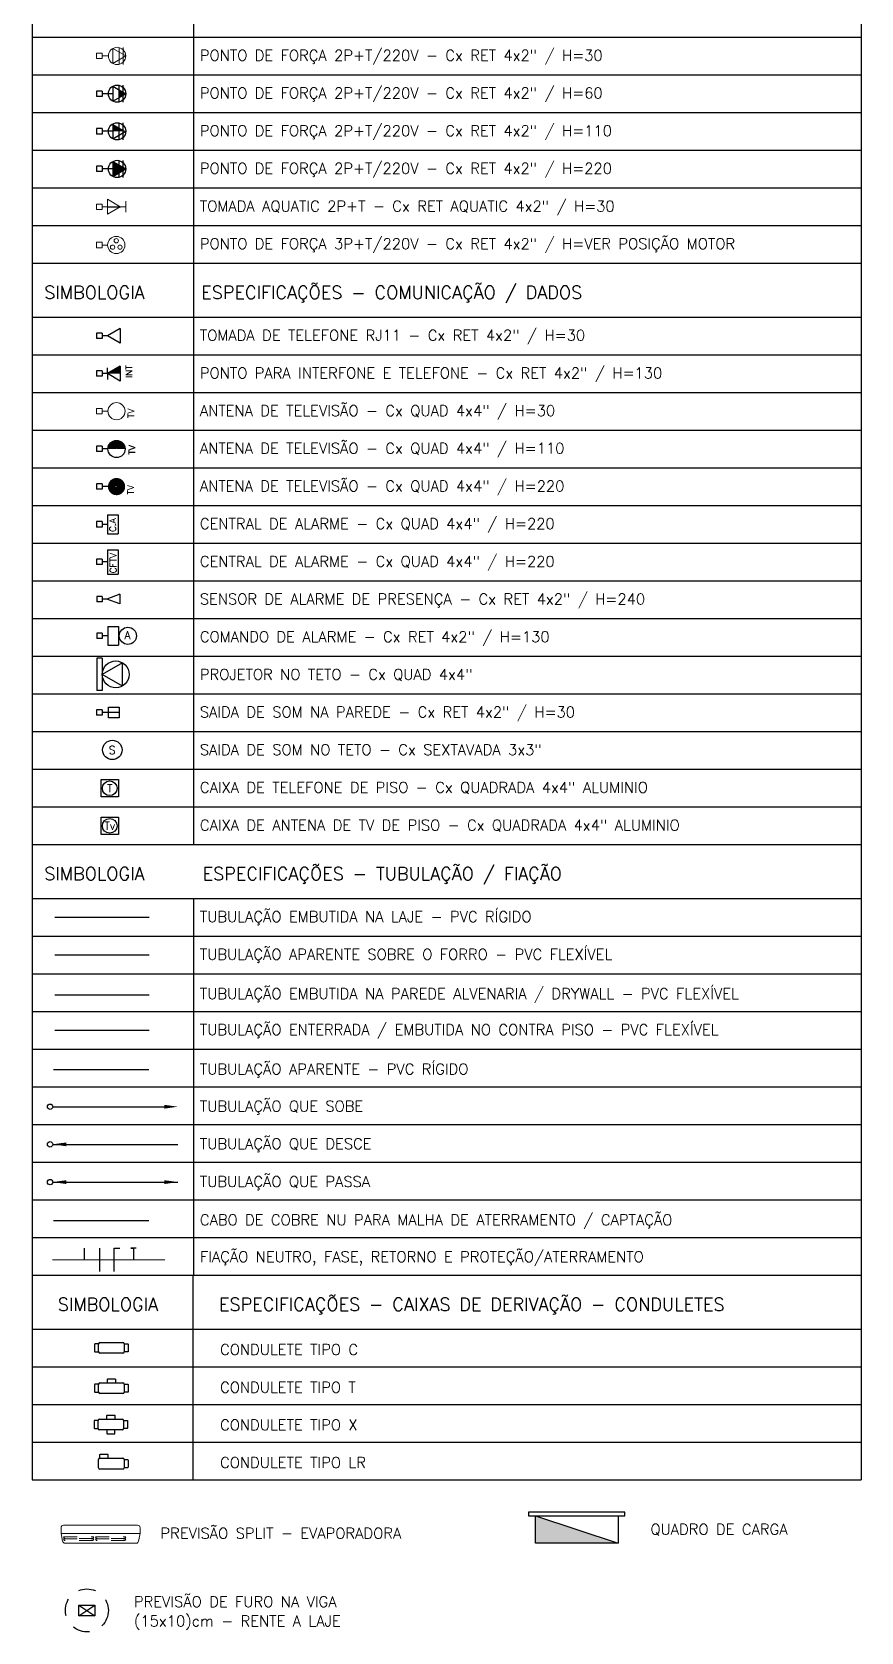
# Model space of a CAD drawing. Header units: inches. Extents: x 179605 to 179710, y 9196007 to 9196046.
# Drawn here: x 179703.95 to 179709.96, y 9196021.71 to 9196033.32 of the extents above; entities that cross this region are included whole.
import ezdxf
from ezdxf.enums import TextEntityAlignment as Align

# ---------------------------------------------------------------- set-up
doc = ezdxf.new("R2010")
doc.units = ezdxf.units.IN
doc.header["$MEASUREMENT"] = 0
for name, pattern in [('ACAD_ISO03W100', [30, 12, -18]), ('CONTINU', [0]), ('DASH2', [0.75, 0.5, -0.25]), ('DASHDOT', [25.4, 12.7, -6.35, 0, -6.35]), ('HIDDEN2', [0.1875, 0.125, -0.0625])]:
    doc.linetypes.add(name, pattern=pattern)
for name, color, linetype in [('CISM_51_ELET_ATERRAMENTO_PRINC_NÚ', 200, 'DASHDOT'), ('Electric', 10, 'Continuous'), ('fia', 1, 'Continuous'), ('FIAPA', 130, 'Continuous'), ('FUROVIGA', 220, 'Continuous'), ('PTF', 1, 'Continuous'), ('PTO', 1, 'Continuous'), ('split', 210, 'Continuous'), ('TEA', 110, 'Continuous'), ('TEP', 40, 'DASH2'), ('TET', 40, 'Continuous'), ('TEXTO', 250, 'Continuous')]:
    doc.layers.add(name, color=color, linetype=linetype)
for name, color, linetype, lineweight in [('Eletrodutos', 220, 'Continuous', 25), ('FNT', 30, 'Continuous', 25), ('HASTES', 250, 'Continuous', 25)]:
    doc.layers.add(name, color=color, linetype=linetype, lineweight=lineweight)
doc.styles.add('romans', font='romans.shx', dxfattribs={"width": 1.4})

# ---------------------------------------------------------------- blocks, each defined once
blk = doc.blocks.new('TD')
blk.add_line((0.05, 0), (2.375, 0))
blk.add_lwpolyline([(0.05, 0, 0, 0.07, 0), (0.3, 0, 0.07, 0.07, 0)], format="xyseb")
blk.add_circle((0, 0), 0.05)
blk = doc.blocks.new('TP')
blk.add_line((0.05, 0), (2.375, 0))
for points in [[(0.05, 0, 0, 0.07, 0), (0.3, 0, 0.07, 0.07, 0)], [(2.375, 0, 0, 0.07, 0), (2.125, 0, 0.07, 0.07, 0)]]:
    blk.add_lwpolyline(points, format="xyseb")
blk.add_circle((0, 0), 0.05)
blk = doc.blocks.new('ts')
blk.add_line((0.05, 0), (2.125, 0))
blk.add_lwpolyline([(2.375, 0, 0, 0.07, 0), (2.125, 0, 0.07, 0.07, 0)], format="xyseb")
blk.add_circle((0, 0), 0.05)
blk = doc.blocks.new('TAC')
for p, q in [((-0.1, 0.32), (0.1, 0.32)), ((-0.1, 0.12), (-0.1, 0.32)), ((0, 0.32), (0, 0)), ((0.1, 0.32), (0.1, 0.12)), ((0.1, 0.12), (-0.1, 0.12)), ((-0.05, 0), (-0.05, -0.1)), ((-0.05, 0), (0.05, 0)), ((0.05, 0), (0.05, -0.1)), ((-0.05, -0.1), (0.05, -0.1))]:
    blk.add_line(p, q)
blk = doc.blocks.new('IX')
for p, q in [((0, 0.05), (-0.1, 0.05)), ((-0.1, 0.05), (-0.1, -0.05)), ((0, 0.05), (0, -0.05)), ((0.1, 0), (0, 0)), ((0.1, 0.175), (0.3, 0.175)), ((0.1, 0.175), (0.1, -0.175)), ((0.3, 0.175), (0.3, -0.175)), ((0, -0.05), (-0.1, -0.05)), ((0.1, -0.175), (0.3, -0.175))]:
    blk.add_line(p, q)
blk = doc.blocks.new('CTEL')
for p, q in [((0.217, 0.375), (-0.217, 0.375)), ((-0.217, 0.375), (0, 0)), ((0.217, 0.375), (0, 0)), ((-0.3, 0), (-0.3, -0.1)), ((-0.3, 0), (0.3, 0)), ((0.3, 0), (0.3, -0.1)), ((-0.3, -0.1), (0.3, -0.1))]:
    blk.add_line(p, q)
blk.add_circle((0, 0.25), 0.25)
blk = doc.blocks.new('TPIS')
at = {"color": 4}
for p, q in [((-0.2, -0.2), (-0.2, 0.2)), ((-0.2, 0.2), (0.2, 0.2)), ((0.2, 0.2), (0.2, -0.2)), ((0.2, -0.2), (-0.2, -0.2))]:
    blk.add_line(p, q, dxfattribs=at)
at = {"color": 3}
blk.add_circle((0, 0), 0.171, dxfattribs=at)
at = {"color": 3, "style": 'romans'}
blk.add_attdef('1', text='', height=0.18, dxfattribs=at).set_placement((0, 0), align=Align.MIDDLE)
blk = doc.blocks.new('TEL130')
for p, q in [((-0.139, 0.34), (0.139, 0.34)), ((-0.139, 0.34), (0, 0.1)), ((0.139, 0.34), (0, 0.1)), ((-0.05, 0), (-0.05, -0.1)), ((-0.05, 0), (0.05, 0)), ((0, 0.1), (0, 0)), ((0.05, 0), (0.05, -0.1)), ((-0.05, -0.1), (0.05, -0.1))]:
    blk.add_line(p, q)
blk.add_solid([(0, 0.34), (0, 0.1), (-0.139, 0.34)])
blk = doc.blocks.new('TAN220')
for p, q in [((-0.05, 0), (0.05, 0)), ((-0.05, 0), (-0.05, -0.1)), ((0, 0.11), (0, 0)), ((0.05, 0), (0.05, -0.1)), ((-0.05, -0.1), (0.05, -0.1))]:
    blk.add_line(p, q)
at = {"const_width": 0.155}
blk.add_lwpolyline([(0, 0.1875, 1), (0, 0.3525, 1)], format="xyb", close=True, dxfattribs=at)
blk = doc.blocks.new('TAN100')
for p, q in [((0, 0.11), (0, 0)), ((-0.05, 0), (0.05, 0)), ((-0.05, 0), (-0.05, -0.1)), ((-0.05, -0.1), (0.05, -0.1)), ((0.05, 0), (0.05, -0.1))]:
    blk.add_line(p, q)
at = {"const_width": 0.155}
blk.add_lwpolyline([(0, 0.352, 1), (0, 0.187, 1)], format="xyb", dxfattribs=at)
blk.add_circle((0, 0.27), 0.16)
at = {"style": 'romans'}
blk.add_text('TV', height=0.12, rotation=180, dxfattribs=at).set_placement((0.101, 0.617))
blk = doc.blocks.new('TEL30')
for p, q in [((-0.139, 0.34), (0.139, 0.34)), ((-0.139, 0.34), (0, 0.1)), ((0.139, 0.34), (0, 0.1)), ((0, 0.1), (0, 0)), ((-0.05, 0), (-0.05, -0.1)), ((-0.05, 0), (0.05, 0)), ((-0.05, -0.1), (0.05, -0.1)), ((0.05, 0), (0.05, -0.1))]:
    blk.add_line(p, q)
blk = doc.blocks.new('ALAR')
for p, q in [((-0.175, 0.3), (0.175, 0.3)), ((-0.175, 0.1), (-0.175, 0.3)), ((0.175, 0.1), (0.175, 0.3)), ((-0.175, 0.1), (0.175, 0.1)), ((-0.05, 0), (0.05, 0)), ((-0.05, 0), (-0.05, -0.1)), ((0, 0.1), (0, 0)), ((0.05, 0), (0.05, -0.1)), ((-0.05, -0.1), (0.05, -0.1))]:
    blk.add_line(p, q)
blk.add_circle((0, 0.475), 0.16)
blk = doc.blocks.new('PIS')
for p, q in [((-0.1, 0.05), (-0.1, -0.05)), ((0, 0.05), (-0.1, 0.05)), ((0, 0.05), (0, -0.05)), ((0.086, 0), (0, 0)), ((0.326, 0.089), (0.086, 0)), ((0.326, -0.089), (0.086, 0)), ((0.326, 0.089), (0.326, -0.089)), ((0, -0.05), (-0.1, -0.05))]:
    blk.add_line(p, q)
blk = doc.blocks.new('IFI')
blk.add_circle((0, 0), 0.18)
blk = doc.blocks.new('A$C0CA82987')
for p, q in [((1.87, 0.62, 1947.01), (1.87, 4.37, 1947.01)), ((2.5, 5, 1947.01), (13.12, 5, 1947.01)), ((13.12, 0, 1947.01), (2.5, 0, 1947.01)), ((13.75, 4.37, 1947.01), (13.75, 0.62, 1947.01))]:
    blk.add_line(p, q)
at = {"elevation": 1947.01}
for points in [[(1.87, 4.37), (0.31, 4.37, 0.414214), (0, 4.06), (0, 0.94, 0.414214), (0.31, 0.62), (1.87, 0.62)], [(13.75, 4.37), (15.31, 4.37, -0.414214), (15.62, 4.06), (15.62, 0.94, -0.414214), (15.31, 0.62), (13.75, 0.62)]]:
    blk.add_lwpolyline(points, format="xyb", dxfattribs=at)
for centre, start, end in [((2.5, 4.37, 1947.01), 90, 180), ((2.5, 0.62, 1947.01), 180, 270), ((13.12, 4.37, 1947.01), 0, 90), ((13.12, 0.62, 1947.01), 270, 0)]:
    blk.add_arc(centre, 0.625, start, end)
blk = doc.blocks.new('A$C43542AD6')
for p, q in [((1.87, 2.5, 1947.01), (1.87, 6.25, 1947.01)), ((2.5, 6.87, 1947.01), (13.12, 6.87, 1947.01)), ((13.12, 1.87, 1947.01), (2.5, 1.87, 1947.01)), ((13.75, 6.25, 1947.01), (13.75, 2.5, 1947.01))]:
    blk.add_line(p, q)
at = {"elevation": 1947.01}
for points in [[(5.94, 6.87), (5.94, 8.44, -0.414214), (6.25, 8.75), (9.37, 8.75, -0.414214), (9.69, 8.44), (9.69, 6.87)], [(1.87, 6.25), (0.31, 6.25, 0.414214), (0, 5.94), (0, 2.81, 0.414214), (0.31, 2.5), (1.87, 2.5)], [(5.94, 1.87), (5.94, 0.31, 0.414214), (6.25, 0), (9.37, 0, 0.414214), (9.69, 0.31), (9.69, 1.87)], [(13.75, 6.25), (15.31, 6.25, -0.414214), (15.62, 5.94), (15.62, 2.81, -0.414214), (15.31, 2.5), (13.75, 2.5)]]:
    blk.add_lwpolyline(points, format="xyb", dxfattribs=at)
for centre, start, end in [((2.5, 6.25, 1947.01), 90, 180), ((2.5, 2.5, 1947.01), 180, 270), ((13.12, 6.25, 1947.01), 0, 90), ((13.12, 2.5, 1947.01), 270, 0)]:
    blk.add_arc(centre, 0.625, start, end)
blk = doc.blocks.new('A$C434B0C37')
for p, q in [((0, 0.62, 1947.01), (0, 4.37, 1947.01)), ((0.62, 5, 1947.01), (11.25, 5, 1947.01)), ((11.87, 4.37, 1947.01), (11.87, 0.62, 1947.01)), ((11.25, 0, 1947.01), (0.62, 0, 1947.01))]:
    blk.add_line(p, q)
at = {"elevation": 1947.01}
for points in [[(0.62, 5), (0.62, 6.56, -0.414214), (0.94, 6.87), (4.06, 6.87, -0.414214), (4.37, 6.56), (4.37, 5)], [(11.87, 4.37), (13.44, 4.37, -0.414214), (13.75, 4.06), (13.75, 0.94, -0.414214), (13.44, 0.62), (11.87, 0.62)]]:
    blk.add_lwpolyline(points, format="xyb", dxfattribs=at)
for centre, start, end in [((0.62, 4.37, 1947.01), 90, 180), ((0.62, 0.62, 1947.01), 180, 270), ((11.25, 4.37, 1947.01), 0, 90), ((11.25, 0.62, 1947.01), 270, 0)]:
    blk.add_arc(centre, 0.625, start, end)
blk = doc.blocks.new('A$C5ACF7DFD')
for p, q in [((1.87, 0.62, 1947.01), (1.87, 4.37, 1947.01)), ((2.5, 5, 1947.01), (13.12, 5, 1947.01)), ((13.12, 0, 1947.01), (2.5, 0, 1947.01)), ((13.75, 4.37, 1947.01), (13.75, 0.62, 1947.01))]:
    blk.add_line(p, q)
at = {"elevation": 1947.01}
for points in [[(1.87, 4.37), (0.31, 4.37, 0.414214), (0, 4.06), (0, 0.94, 0.414214), (0.31, 0.62), (1.87, 0.62)], [(5.94, 5), (5.94, 6.56, -0.414214), (6.25, 6.87), (9.37, 6.87, -0.414214), (9.69, 6.56), (9.69, 5)], [(13.75, 4.37), (15.31, 4.37, -0.414214), (15.62, 4.06), (15.62, 0.94, -0.414214), (15.31, 0.62), (13.75, 0.62)]]:
    blk.add_lwpolyline(points, format="xyb", dxfattribs=at)
for centre, start, end in [((2.5, 4.37, 1947.01), 90, 180), ((2.5, 0.62, 1947.01), 180, 270), ((13.12, 4.37, 1947.01), 0, 90), ((13.12, 0.62, 1947.01), 270, 0)]:
    blk.add_arc(centre, 0.625, start, end)
blk = doc.blocks.new('IX1')
for p, q in [((0, 0.05), (-0.1, 0.05)), ((-0.1, 0.05), (-0.1, -0.05)), ((0, 0.05), (0, -0.05)), ((0.1, 0), (0, 0)), ((0.1, 0.225), (0.3, 0.225)), ((0.1, 0.225), (0.1, -0.225)), ((0.3, 0.225), (0.3, -0.225)), ((0, -0.05), (-0.1, -0.05)), ((0.1, -0.225), (0.3, -0.225))]:
    blk.add_line(p, q)
blk = doc.blocks.new('TF2220')
for p, q in [((0, 0.05), (-0.1, 0.05)), ((-0.1, 0.05), (-0.1, -0.05)), ((0, 0.05), (0, -0.05)), ((0.2, 0), (0, 0)), ((0.2, 0.139), (0.44, 0)), ((0.2, 0.139), (0.2, -0.139)), ((0.2, -0.139), (0.44, 0)), ((0.32, -0.159), (0.32, 0.159)), ((0.39, -0.159), (0.39, 0.159)), ((0, -0.05), (-0.1, -0.05))]:
    blk.add_line(p, q)
blk.add_circle((0.28, 0), 0.16)
blk.add_solid([(0.2, -0.139), (0.44, 0), (0.2, 0.139)])
blk = doc.blocks.new('TF2100')
for p, q in [((0.159, 0.39), (-0.159, 0.39)), ((0.159, 0.32), (-0.159, 0.32)), ((0.139, 0.2), (0, 0.44)), ((-0.139, 0.2), (0.139, 0.2)), ((-0.05, 0), (0.05, 0)), ((-0.05, 0), (-0.05, -0.1)), ((0, 0.2), (0, 0)), ((0.05, 0), (0.05, -0.1)), ((-0.05, -0.1), (0.05, -0.1))]:
    blk.add_line(p, q)
blk.add_circle((0, 0.28), 0.16)
blk.add_solid([(0, 0.2), (0, 0.44), (-0.139, 0.2)])
blk = doc.blocks.new('TF230')
at = {"lineweight": 5}
for p, q in [((0.159, 0.39), (-0.159, 0.39)), ((0.159, 0.32), (-0.159, 0.32)), ((-0.139, 0.2), (0, 0.44)), ((0.139, 0.2), (0, 0.44)), ((-0.139, 0.2), (0.139, 0.2)), ((-0.05, 0), (0.05, 0)), ((-0.05, 0), (-0.05, -0.1)), ((0, 0.12), (0, 0)), ((0.05, 0), (0.05, -0.1)), ((-0.05, -0.1), (0.05, -0.1))]:
    blk.add_line(p, q, dxfattribs=at)
blk.add_circle((0, 0.28), 0.16, dxfattribs=at)
blk = doc.blocks.new('TF260')
for p, q in [((0.159, 0.39), (-0.159, 0.39)), ((0.159, 0.32), (-0.159, 0.32)), ((-0.139, 0.2), (0, 0.44)), ((0.139, 0.2), (0, 0.44)), ((-0.139, 0.2), (0.139, 0.2)), ((0, 0.2), (0, 0)), ((-0.05, 0), (0.05, 0)), ((-0.05, 0), (-0.05, -0.1)), ((-0.05, -0.1), (0.05, -0.1)), ((0.05, 0), (0.05, -0.1))]:
    blk.add_line(p, q)
blk.add_lwpolyline([(0, 0.32, 0.139, 0, 0), (0, 0.44, 0, 0, 0)], format="xyseb")
blk.add_circle((0, 0.28), 0.16)
blk = doc.blocks.new('ta30')
at = {"lineweight": 5}
for p, q in [((-0.139, 0.1), (0, 0.34)), ((-0.1, 0.44), (0.1, 0.44)), ((0, 0.44), (0, 0.34)), ((0.139, 0.1), (0, 0.34)), ((-0.139, 0.1), (0.139, 0.1)), ((-0.05, 0), (-0.05, -0.1)), ((-0.05, 0), (0.05, 0)), ((0, 0.1), (0, 0)), ((0.05, 0), (0.05, -0.1)), ((-0.05, -0.1), (0.05, -0.1))]:
    blk.add_line(p, q, dxfattribs=at)
blk = doc.blocks.new('A$C211134A1')
at = {"lineweight": 5}
for p, q in [((0, 4), (0, 77.5)), ((9.8, 81.5), (2, 80)), ((16, 81.5), (10.2, 81.5)), ((18.5, 79), (18.5, 2.5)), ((9.8, 0), (2, 1.5)), ((16, 0), (10.2, 0))]:
    blk.add_line(p, q, dxfattribs=at)
at = {"linetype": 'ACAD_ISO03W100', "lineweight": 5, "ltscale": 0.1}
for p, q in [((4.5, 79), (2.9, 78)), ((6.5, 79), (4.9, 78)), ((4.5, 47.7), (2.9, 48.7)), ((4.5, 46), (2.9, 45)), ((6.5, 47.7), (4.9, 48.7)), ((6.5, 46), (4.9, 45)), ((4.5, 14.7), (2.9, 15.7)), ((6.5, 14.7), (4.9, 15.7))]:
    blk.add_line(p, q, dxfattribs=at)
for points in [[(2.9, 48.7), (2.9, 78)], [(4.5, 79), (4.5, 47.7)], [(4.9, 48.7), (4.9, 78)], [(6.5, 79), (6.5, 47.7)], [(2.9, 15.7), (2.9, 45)], [(4.5, 46), (4.5, 14.7)], [(4.9, 15.7), (4.9, 45)], [(6.5, 46), (6.5, 14.7)]]:
    blk.add_lwpolyline(points, dxfattribs=at)
at = {"lineweight": 5}
blk.add_lwpolyline([(9.8, 81.5), (9.8, 0)], dxfattribs=at)
for centre, start, end in [((2.5, 77.5), 100.9677, 180), ((10.2, 79), 90, 100.9677), ((16, 79), 0, 90), ((2.5, 4), 180, 259.0323), ((10.2, 2.5), 259.0323, 270), ((16, 2.5), 270, 0)]:
    blk.add_arc(centre, 2.5, start, end, dxfattribs=at)
blk = doc.blocks.new('tf330')
at = {"lineweight": 5}
for p, q in [((-0.05, 0), (-0.05, -0.1)), ((-0.05, 0), (0.05, 0)), ((0, 0.105), (0, 0)), ((0.05, 0), (0.05, -0.1)), ((-0.05, -0.1), (0.05, -0.1))]:
    blk.add_line(p, q, dxfattribs=at)
for centre, radius in [((0, 0.265), 0.16), ((-0.08, 0.265), 0.04), ((0.04, 0.334), 0.04), ((0.04, 0.196), 0.04)]:
    blk.add_circle(centre, radius, dxfattribs=at)
blk = doc.blocks.new('QDC')
at = {"layer": 'Electric', "lineweight": 25}
h = blk.add_hatch(color=256, dxfattribs=at)
h.dxf.hatch_style = 1
h.paths.add_polyline_path([(0.3, 0), (-0.3, 0.2), (-0.3, 0)])
blk.add_line((-0.3, 0.2), (0.3, 0), dxfattribs=at)
for points in [[(-0.35, 0.2), (0.35, 0.2), (0.35, 0.225), (-0.35, 0.225)], [(-0.3, 0.2), (0.3, 0.2), (0.3, 0), (-0.3, 0)]]:
    blk.add_lwpolyline(points, close=True, dxfattribs=at)

msp = doc.modelspace()

# ---------------------------------------------------------------- linework, layer by layer
at = {"color": 2, "lineweight": 5}
for p, q in [((179704.417, 9196030.589), (179704.417, 9196030.55)), ((179704.456, 9196030.589), (179704.417, 9196030.589)), ((179704.456, 9196030.55), (179704.417, 9196030.55)), ((179704.456, 9196030.589), (179704.456, 9196030.55)), ((179704.499, 9196030.57), (179704.456, 9196030.57))]:
    msp.add_line(p, q, dxfattribs=at)
at = {"color": 3, "lineweight": 5}
msp.add_circle((179704.561, 9196030.57), 0.0625, dxfattribs=at)
at = {"layer": 'CISM_51_ELET_ATERRAMENTO_PRINC_NÚ', "ltscale": 10}
msp.add_line((179704.105, 9196024.698), (179704.795, 9196024.698), dxfattribs=at)
at = {"layer": 'Eletrodutos', "linetype": 'CONTINU', "lineweight": 30}
msp.add_line((179704.114, 9196026.334), (179704.798, 9196026.334), dxfattribs=at)
at = {"layer": 'FIAPA'}
msp.add_line((179704.105, 9196025.792), (179704.795, 9196025.792), dxfattribs=at)
at = {"layer": 'FNT', "linetype": 'CONTINU', "lineweight": 30}
for p, q in [((179704.327, 9196024.497), (179704.327, 9196024.413)), ((179704.437, 9196024.497), (179704.437, 9196024.328))]:
    msp.add_line(p, q, dxfattribs=at)
for points in [[(179704.545, 9196024.328), (179704.545, 9196024.497), (179704.586, 9196024.497)], [(179704.705, 9196024.497), (179704.664, 9196024.497), (179704.684, 9196024.497), (179704.684, 9196024.413)]]:
    msp.add_lwpolyline(points, dxfattribs=at)
at = {"layer": 'FUROVIGA'}
for points in [[(179704.287, 9196021.907), (179704.404, 9196021.907)], [(179704.287, 9196021.907), (179704.404, 9196021.907), (179704.404, 9196021.829), (179704.287, 9196021.829), (179704.287, 9196021.907)], [(179704.287, 9196021.829), (179704.404, 9196021.907)], [(179704.287, 9196021.907), (179704.404, 9196021.829)]]:
    msp.add_lwpolyline(points, dxfattribs=at)
at = {"layer": 'FUROVIGA', "linetype": 'HIDDEN2'}
msp.add_circle((179704.346, 9196021.868), 0.156, dxfattribs=at)
at = {"layer": 'HASTES', "linetype": 'CONTINU', "lineweight": 20}
msp.add_line((179704.097, 9196024.413), (179704.911, 9196024.413), dxfattribs=at)
at = {"layer": 'PTF', "color": 3}
for p, q in [((179703.948, 9196031.644), (179703.948, 9196031.253)), ((179705.12, 9196031.644), (179705.12, 9196031.253)), ((179709.964, 9196031.644), (179709.964, 9196031.253)), ((179703.948, 9196031.253), (179703.948, 9196027.425)), ((179703.948, 9196031.253), (179709.964, 9196031.253)), ((179705.12, 9196031.253), (179705.12, 9196027.425)), ((179709.964, 9196031.253), (179709.964, 9196027.425)), ((179703.948, 9196027.425), (179709.964, 9196027.425))]:
    msp.add_line(p, q, dxfattribs=at)
at = {"layer": 'PTF', "color": 9}
for p, q in [((179703.948, 9196030.98), (179709.964, 9196030.98)), ((179703.948, 9196030.706), (179709.964, 9196030.706)), ((179703.948, 9196030.433), (179709.964, 9196030.433)), ((179703.948, 9196030.16), (179709.964, 9196030.16)), ((179703.948, 9196029.886), (179709.964, 9196029.886)), ((179703.948, 9196029.613), (179709.964, 9196029.613)), ((179703.948, 9196029.339), (179709.964, 9196029.339)), ((179703.948, 9196029.066), (179709.964, 9196029.066)), ((179703.948, 9196028.792), (179709.964, 9196028.792)), ((179703.948, 9196028.519), (179709.964, 9196028.519)), ((179703.948, 9196028.246), (179709.964, 9196028.246)), ((179703.948, 9196027.972), (179709.964, 9196027.972)), ((179703.948, 9196027.699), (179709.964, 9196027.699))]:
    msp.add_line(p, q, dxfattribs=at)
at = {"layer": 'PTF', "ltscale": 10}
for q in [(179704.495, 9196030.885), (179704.495, 9196030.801)]:
    msp.add_line((179704.495, 9196030.843), q, dxfattribs=at)
at = {"layer": 'PTO', "color": 3}
for p, q in [((179703.948, 9196037.66), (179703.948, 9196031.644)), ((179705.12, 9196037.66), (179705.12, 9196031.644)), ((179709.964, 9196037.66), (179709.964, 9196031.644)), ((179704.495, 9196032.054), (179704.589, 9196032.054)), ((179703.948, 9196031.644), (179709.964, 9196031.644)), ((179703.948, 9196031.644), (179709.964, 9196031.644)), ((179703.948, 9196027.425), (179703.948, 9196024.3)), ((179703.948, 9196027.425), (179709.964, 9196027.425)), ((179709.964, 9196027.425), (179709.964, 9196024.3)), ((179703.948, 9196027.035), (179709.964, 9196027.035)), ((179705.12, 9196027.035), (179705.12, 9196024.3)), ((179703.948, 9196024.3), (179709.964, 9196024.3)), ((179703.948, 9196024.3), (179703.948, 9196022.816)), ((179703.948, 9196024.3), (179709.964, 9196024.3)), ((179709.964, 9196024.3), (179709.964, 9196022.816)), ((179703.948, 9196023.91), (179709.964, 9196023.91)), ((179703.948, 9196023.91), (179709.963, 9196023.91)), ((179703.948, 9196022.816), (179709.964, 9196022.816))]:
    msp.add_line(p, q, dxfattribs=at)
at = {"layer": 'PTO', "color": 8}
for p, q in [((179703.948, 9196033.285), (179709.964, 9196033.285)), ((179703.948, 9196033.011), (179709.964, 9196033.011)), ((179703.948, 9196032.738), (179709.964, 9196032.738)), ((179704.104, 9196032.738), (179709.964, 9196032.738)), ((179703.948, 9196032.464), (179709.964, 9196032.464)), ((179703.948, 9196032.191), (179709.964, 9196032.191)), ((179703.948, 9196031.917), (179709.964, 9196031.917)), ((179704.104, 9196031.644), (179709.964, 9196031.644)), ((179704.104, 9196030.98), (179709.964, 9196030.98)), ((179704.104, 9196030.16), (179709.964, 9196030.16)), ((179704.104, 9196029.886), (179709.964, 9196029.886)), ((179704.104, 9196029.613), (179709.964, 9196029.613)), ((179703.948, 9196026.761), (179709.964, 9196026.761)), ((179704.104, 9196026.761), (179709.964, 9196026.761)), ((179703.948, 9196026.488), (179709.964, 9196026.488)), ((179703.948, 9196026.214), (179709.964, 9196026.214)), ((179703.948, 9196025.941), (179709.964, 9196025.941)), ((179704.104, 9196025.941), (179709.964, 9196025.941)), ((179703.948, 9196025.667), (179709.964, 9196025.667)), ((179704.104, 9196025.667), (179709.964, 9196025.667)), ((179703.948, 9196025.394), (179709.964, 9196025.394)), ((179704.104, 9196025.394), (179709.964, 9196025.394)), ((179703.948, 9196025.121), (179709.964, 9196025.121)), ((179703.948, 9196024.847), (179709.964, 9196024.847)), ((179703.948, 9196024.574), (179709.964, 9196024.574)), ((179703.948, 9196023.636), (179709.964, 9196023.636)), ((179704.104, 9196023.636), (179709.964, 9196023.636)), ((179703.948, 9196023.363), (179709.964, 9196023.363)), ((179703.948, 9196023.089), (179709.964, 9196023.089))]:
    msp.add_line(p, q, dxfattribs=at)
at = {"layer": 'PTO', "color": 3}
msp.add_lwpolyline([(179705.115, 9196024.3), (179705.115, 9196022.816)], dxfattribs=at)
at = {"layer": 'TEA'}
msp.add_line((179704.114, 9196026.624), (179704.798, 9196026.624), dxfattribs=at)
at = {"layer": 'TEP', "linetype": 'DASH2', "ltscale": 10}
msp.add_line((179704.114, 9196026.078), (179704.798, 9196026.078), dxfattribs=at)
at = {"layer": 'TET', "linetype": 'Continuous'}
msp.add_line((179704.114, 9196026.898), (179704.798, 9196026.898), dxfattribs=at)

# ---------------------------------------------------------------- block references
at = {"layer": 'Electric', "lineweight": 30}
msp.add_blockref('QDC', (179707.901, 9196022.355), dxfattribs=at)
at = {"layer": 'fia', "linetype": 'Continuous', "xscale": 0.312500156249996, "yscale": 0.312500156249996, "zscale": 0.312500156249996}
for p, values in [((179704.512, 9196027.834), {'1': 'T'}), ((179704.512, 9196027.561), {'1': 'Tv'})]:
    msp.add_blockref('TPIS', p, dxfattribs=at).add_auto_attribs(values)
at = {"layer": 'PTF', "xscale": 0.3906251953125022, "yscale": 0.3906251953125022, "zscale": 0.3906251953125022, "rotation": 270}
for name, p in [('TEL30', (179704.456, 9196031.117)), ('TEL130', (179704.456, 9196030.843)), ('TAN100', (179704.456, 9196030.296)), ('TAN220', (179704.456, 9196030.023)), ('ALAR', (179704.458, 9196028.94, 1.983))]:
    msp.add_blockref(name, p, dxfattribs=at)
at = {"layer": 'PTF', "xscale": 0.3906251953124951, "yscale": 0.3906251953124951, "zscale": 0.3906251953124951}
for name, p in [('IX', (179704.456, 9196029.749)), ('IX1', (179704.456, 9196029.476))]:
    msp.add_blockref(name, p, dxfattribs=at)
at = {"layer": 'PTF', "color": 3, "xscale": 0.3906251953124951, "yscale": 0.3906251953124951, "zscale": 0.3906251953124951}
msp.add_blockref('PIS', (179704.457, 9196029.207, 1.983), dxfattribs=at)
at = {"layer": 'PTO', "rotation": 270}
for name, p, xscale, yscale, zscale in [('TF230', (179704.456, 9196033.148), 0.3906251953034037, 0.3906251953034037, 0.3906251953034037), ('TF260', (179704.456, 9196032.874), 0.3906251953034037, 0.3906251953034037, 0.3906251953034037), ('TF2100', (179704.456, 9196032.601), 0.3906251953034037, 0.3906251953034037, 0.3906251953034037), ('ta30', (179704.456, 9196032.054), 0.3906251953125022, 0.3906251953125022, 0.3906251953125022), ('tf330', (179704.456, 9196031.776), 0.3906251953125022, 0.3906251953125022, 0.3906251953125022)]:
    msp.add_blockref(name, p, dxfattribs=dict(at, xscale=xscale, yscale=yscale, zscale=zscale))
at = {"layer": 'PTO'}
for name, p, xscale, yscale, zscale in [('TF2220', (179704.456, 9196032.328), 0.3906251953488819, 0.3906251953488819, 0.3906251953488819), ('ts', (179704.079, 9196025.523), 0.3906251953124951, 0.3906251953124951, 0.3906251953124951), ('TD', (179704.079, 9196025.25), 0.3906251953124951, 0.3906251953124951, 0.3906251953124951), ('TP', (179704.079, 9196024.976), 0.3906251953124951, 0.3906251953124951, 0.3906251953124951), ('A$C0CA82987', (179704.402, 9196023.734), 0.0156265711037094, 0.0156265711037094, 0.0156265711037094), ('A$C5ACF7DFD', (179704.402, 9196023.441), 0.0156265711037094, 0.0156265711037094, 0.0156265711037094), ('A$C43542AD6', (179704.398, 9196023.149), 0.0156265711037094, 0.0156265711037094, 0.0156265711037094), ('A$C434B0C37', (179704.431, 9196022.894), 0.0156265711037094, 0.0156265711037094, 0.0156265711037094)]:
    msp.add_blockref(name, p, dxfattribs=dict(at, xscale=xscale, yscale=yscale, zscale=zscale))
at = {"layer": 'PTO', "ltscale": 80, "xscale": 0.3906251953125022, "yscale": 0.3906251953125022, "zscale": 0.3906251953125022, "rotation": 270}
for name, p in [('CTEL', (179704.458, 9196028.66)), ('TAC', (179704.456, 9196028.383))]:
    msp.add_blockref(name, p, dxfattribs=at)
at = {"layer": 'PTO', "linetype": 'Continuous', "xscale": 0.3906251953124951, "yscale": 0.3906251953124951, "zscale": 0.3906251953124951}
msp.add_blockref('IFI', (179704.531, 9196028.112), dxfattribs=at)
at = {"layer": 'split', "xscale": 0.0070312535156383, "yscale": 0.0070312535156383, "zscale": 0.0070312535156383, "rotation": 90}
msp.add_blockref('A$C211134A1', (179704.732, 9196022.356), dxfattribs=at)

# ---------------------------------------------------------------- texts
at = {"layer": 'PTF', "color": 2, "style": 'romans'}
for s, p in [('INT', (179704.675, 9196030.811)), ('TV', (179704.69, 9196030.521)), ('TV', (179704.697, 9196030.254)), ('TV', (179704.688, 9196029.965)), ('C.A', (179704.557, 9196029.694)), ('CFTV', (179704.56, 9196029.394))]:
    msp.add_text(s, height=0.0469, rotation=90, dxfattribs=at).set_placement(p)
at = {"layer": 'PTF', "style": 'romans'}
for s, p in [('A', (179704.618, 9196028.916, 1.983)), ('S', (179704.504, 9196028.082))]:
    msp.add_text(s, height=0.0586, dxfattribs=at).set_placement(p)
at = {"layer": 'TEXTO', "style": 'romans'}
for s, p in [('PONTO DE FORÇA 2P+T/220V - Cx RET 4x2" / H=30', (179705.166, 9196033.113)), ('PONTO DE FORÇA 2P+T/220V - Cx RET 4x2" / H=60', (179705.166, 9196032.84)), ('PONTO DE FORÇA 2P+T/220V - Cx RET 4x2" / H=110', (179705.166, 9196032.566)), ('PONTO DE FORÇA 2P+T/220V - Cx RET 4x2" / H=220', (179705.166, 9196032.293)), ('TOMADA AQUATIC 2P+T - Cx RET AQUATIC 4x2" / H=30', (179705.166, 9196032.019)), ('PONTO DE FORÇA 3P+T/220V - Cx RET 4x2" / H=VER POSIÇÃO MOTOR', (179705.166, 9196031.746)), ('TOMADA DE TELEFONE RJ11 - Cx RET 4x2" / H=30', (179705.166, 9196031.082)), ('PONTO PARA INTERFONE E TELEFONE - Cx RET 4x2" / H=130', (179705.166, 9196030.808)), ('ANTENA DE TELEVISÃO - Cx QUAD 4x4" / H=30', (179705.166, 9196030.535)), ('ANTENA DE TELEVISÃO - Cx QUAD 4x4" / H=110', (179705.166, 9196030.262)), ('ANTENA DE TELEVISÃO - Cx QUAD 4x4" / H=220', (179705.166, 9196029.988)), ('CENTRAL DE ALARME - Cx QUAD 4x4" / H=220', (179705.166, 9196029.715)), ('CENTRAL DE ALARME - Cx QUAD 4x4" / H=220', (179705.166, 9196029.441)), ('SENSOR DE ALARME DE PRESENÇA - Cx RET 4x2" / H=240', (179705.166, 9196029.168)), ('COMANDO DE ALARME - Cx RET 4x2" / H=130', (179705.166, 9196028.894)), ('PROJETOR NO TETO - Cx QUAD 4x4"', (179705.166, 9196028.621)), ('SAIDA DE SOM NA PAREDE - Cx RET 4x2" / H=30', (179705.166, 9196028.348)), ('SAIDA DE SOM NO TETO - Cx SEXTAVADA 3x3"', (179705.166, 9196028.074)), ('CAIXA DE TELEFONE DE PISO - Cx QUADRADA 4x4" ALUMINIO', (179705.166, 9196027.801)), ('CAIXA DE ANTENA DE TV DE PISO - Cx QUADRADA 4x4" ALUMINIO', (179705.166, 9196027.527)), ('TUBULAÇÃO EMBUTIDA NA LAJE - PVC RÍGIDO', (179705.166, 9196026.863)), ('TUBULAÇÃO APARENTE SOBRE O FORRO - PVC FLEXÍVEL', (179705.166, 9196026.59)), ('TUBULAÇÃO EMBUTIDA NA PAREDE ALVENARIA / DRYWALL - PVC FLEXÍVEL', (179705.166, 9196026.304)), ('TUBULAÇÃO ENTERRADA / EMBUTIDA NO CONTRA PISO - PVC FLEXÍVEL', (179705.166, 9196026.043)), ('TUBULAÇÃO APARENTE - PVC RÍGIDO', (179705.166, 9196025.757)), ('TUBULAÇÃO QUE SOBE', (179705.166, 9196025.488)), ('TUBULAÇÃO QUE DESCE', (179705.166, 9196025.215)), ('TUBULAÇÃO QUE PASSA', (179705.166, 9196024.941)), ('CABO DE COBRE NU PARA MALHA DE ATERRAMENTO / CAPTAÇÃO', (179705.166, 9196024.663)), ('FIAÇÃO NEUTRO, FASE, RETORNO E PROTEÇÃO/ATERRAMENTO', (179705.166, 9196024.395)), ('CONDULETE TIPO C', (179705.313, 9196023.722, 30.425)), ('CONDULETE TIPO T', (179705.313, 9196023.448, 30.425)), ('CONDULETE TIPO X', (179705.313, 9196023.175, 30.425)), ('CONDULETE TIPO LR', (179705.313, 9196022.902, 30.425)), ('PREVISÃO SPLIT - EVAPORADORA', (179704.88, 9196022.389)), ('QUADRO DE CARGA', (179708.436, 9196022.418)), ('PREVISÃO DE FURO NA VIGA', (179704.688, 9196021.892)), ('(15x10)cm - RENTE A LAJE', (179704.688, 9196021.752))]:
    msp.add_text(s, height=0.07813, dxfattribs=at).set_placement(p)
at = {"layer": 'TEXTO', "color": 4, "style": 'romans'}
for s, height, p in [('SIMBOLOGIA', 0.0938, (179704.037, 9196031.385)), ('ESPECIFICAÇÕES - COMUNICAÇÃO / DADOS', 0.09375, (179705.176, 9196031.385)), ('ESPECIFICAÇÕES - TUBULAÇÃO / FIAÇÃO', 0.09375, (179705.186, 9196027.167)), ('SIMBOLOGIA', 0.0938, (179704.037, 9196027.167)), ('SIMBOLOGIA', 0.0938, (179704.135, 9196024.042)), ('ESPECIFICAÇÕES - CAIXAS DE DERIVAÇÃO - CONDULETES', 0.09375, (179705.305, 9196024.042))]:
    msp.add_text(s, height=height, dxfattribs=at).set_placement(p)

doc.saveas('drawing.dxf')
